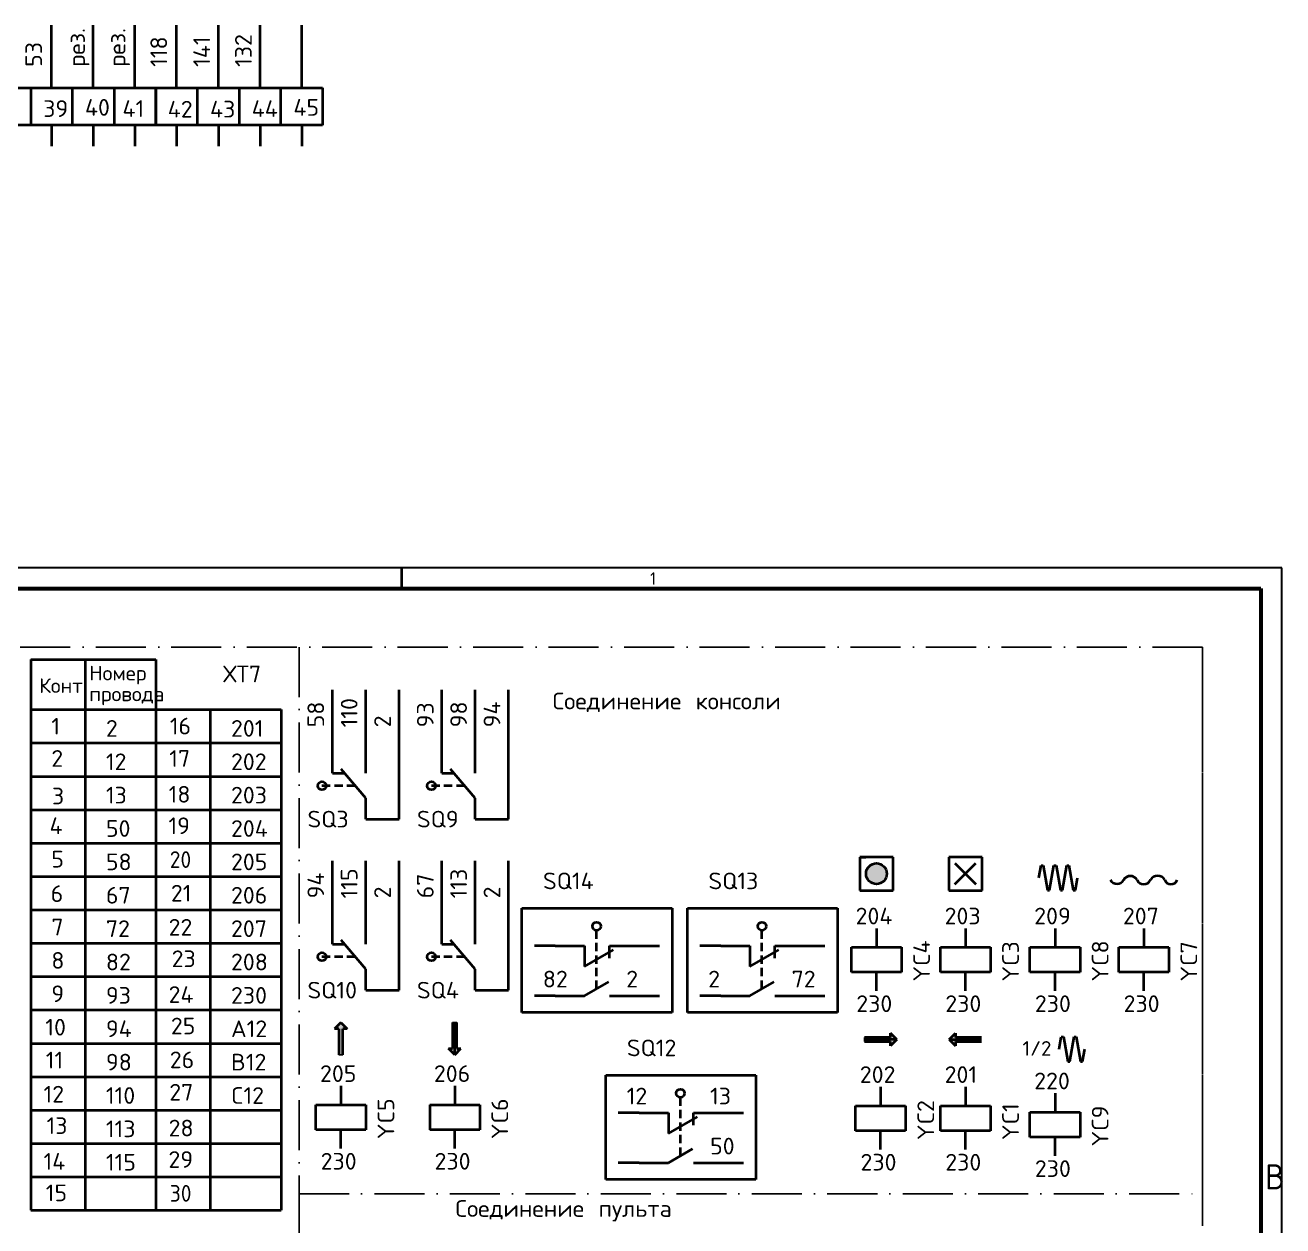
# Model space of a CAD drawing. Header units: inches. Extents: x 315 to 2853, y -243 to 836.
# Drawn here: x 1761.7 to 2063.3, y 432.2 to 720 of the extents above; entities that cross this region are included whole.
import ezdxf

# ---------------------------------------------------------------- set-up
doc = ezdxf.new("R2010")
doc.units = ezdxf.units.IN
doc.header["$MEASUREMENT"] = 0
doc.linetypes.add('ACAD_ISO10W100', pattern=[18, 12, -3, 0, -3])
doc.layers.get('0').update_dxf_attribs({"lineweight": 40})
for name, color, linetype, lineweight in [('СЛОЙ1', 3, 'Continuous', 30), ('Слой2', 4, 'ACAD_ISO10W100', 25), ('Слой3', 6, 'Continuous', 60)]:
    doc.layers.add(name, color=color, linetype=linetype, lineweight=lineweight)
doc.styles.get("Standard").update_dxf_attribs({"font": 'txt.shx', "height": 4})

# ---------------------------------------------------------------- blocks, each defined once
blk = doc.blocks.new('контакт размыкающ')
for p, q in [((0, 0), (7, 0)), ((7, 0), (7, -5)), ((13, 0), (20, 0)), ((13, -3), (13, 0)), ((7, -5), (13.98, -0.97))]:
    blk.add_line(p, q)
blk = doc.blocks.new('контакт замыкающ')
for p, q in [((7, 0), (12.8, 3.35)), ((0, 0), (7, 0)), ((13, 0), (20, 0))]:
    blk.add_line(p, q)

msp = doc.modelspace()

# ---------------------------------------------------------------- hatches: boundary and pattern name
h = msp.add_hatch(color=256)
edge = h.paths.add_edge_path()
edge.add_arc((1965.82, 516.61), 2.49, 0, 360)
for points in [[(1836.87, 473.21), (1837.87, 473.21), (1837.87, 479.46), (1838.87, 479.46), (1837.37, 480.96), (1835.87, 479.46), (1836.87, 479.46)], [(1865.18, 480.96), (1864.18, 480.96), (1864.18, 474.71), (1863.18, 474.71), (1864.68, 473.21), (1866.18, 474.71), (1865.18, 474.71)], [(1962.95, 477.36), (1962.95, 476.36), (1969.2, 476.36), (1969.2, 475.36), (1970.7, 476.86), (1969.2, 478.36), (1969.2, 477.36)], [(1991.03, 476.36), (1991.03, 477.36), (1984.78, 477.36), (1984.78, 478.36), (1983.28, 476.86), (1984.78, 475.36), (1984.78, 476.36)]]:
    msp.add_hatch(color=256).paths.add_polyline_path(points)

# ---------------------------------------------------------------- linework, layer by layer
for p, q in [((1768, 705), (1768, 720)), ((1778, 705), (1778, 720)), ((1788, 705), (1788, 720)), ((1798, 705), (1798, 720)), ((1808, 705), (1808, 720)), ((1818, 705), (1818, 720)), ((1828, 705), (1828, 720)), ((1693, 705), (1833, 705)), ((1763, 705), (1763, 696)), ((1773, 696), (1773, 705)), ((1783, 705), (1783, 696)), ((1793, 696), (1793, 705)), ((1793, 705), (1793, 696)), ((1803, 696), (1803, 705)), ((1813, 705), (1813, 696)), ((1823, 696), (1823, 705)), ((1833, 705), (1833, 696)), ((1833, 696), (1693, 696)), ((1768, 696), (1768, 691)), ((1778, 696), (1778, 691)), ((1788, 696), (1788, 691)), ((1788, 696), (1788, 691)), ((1798, 696), (1798, 691)), ((1798, 696), (1798, 691)), ((1808, 696), (1808, 691)), ((1818, 696), (1818, 691)), ((1828, 696), (1828, 691)), ((1851.98, 584.93), (1851.98, 589.93)), ((1763.03, 567.94), (1793.03, 567.94)), ((1763.03, 567.94), (1763.03, 435.94)), ((1776.03, 567.94), (1776.03, 435.94)), ((1793.03, 567.94), (1793.03, 475.94)), ((1835.37, 545.69), (1835.37, 560.69)), ((1843.37, 545.69), (1843.37, 560.69)), ((1851.37, 529.69), (1851.37, 560.69)), ((1861.62, 545.69), (1861.62, 560.69)), ((1869.62, 545.69), (1869.62, 560.69)), ((1877.62, 529.69), (1877.62, 560.69)), ((1763.03, 555.94), (1793.03, 555.94)), ((1793.03, 555.94), (1823.03, 555.94)), ((1793.03, 555.94), (1793.03, 515.94)), ((1806.03, 555.94), (1806.03, 515.94)), ((1823.03, 555.94), (1823.03, 515.94)), ((1763.03, 547.94), (1793.03, 547.94)), ((1793.03, 547.94), (1823.03, 547.94)), ((1835.37, 540.69), (1835.37, 545.69)), ((1843.37, 540.69), (1843.37, 545.69)), ((1861.62, 540.69), (1861.62, 545.69)), ((1869.62, 540.69), (1869.62, 545.69)), ((1763.03, 539.94), (1793.03, 539.94)), ((1793.03, 539.94), (1823.03, 539.94)), ((1835.37, 540.69), (1838.37, 540.69)), ((1843.37, 534.69), (1837.44, 541.69)), ((1861.62, 540.69), (1864.62, 540.69)), ((1869.62, 534.69), (1863.7, 541.69)), ((1834.85, 537.69), (1832.85, 537.69)), ((1837.85, 537.69), (1835.85, 537.69)), ((1840.85, 537.69), (1838.85, 537.69)), ((1861.11, 537.69), (1859.11, 537.69)), ((1864.11, 537.69), (1862.11, 537.69)), ((1867.11, 537.69), (1865.11, 537.69)), ((1843.37, 529.69), (1843.37, 534.69)), ((1869.62, 529.69), (1869.62, 534.69)), ((1763.03, 531.94), (1793.03, 531.94)), ((1793.03, 531.94), (1823.03, 531.94)), ((1843.37, 529.69), (1851.37, 529.69)), ((1869.62, 529.69), (1877.62, 529.69)), ((1763.03, 523.94), (1793.03, 523.94)), ((1793.03, 523.94), (1823.03, 523.94)), ((1835.37, 504.69), (1835.37, 519.69)), ((1843.37, 504.69), (1843.37, 519.69)), ((1851.37, 488.69), (1851.37, 519.69)), ((1861.62, 504.69), (1861.62, 519.69)), ((1869.62, 504.69), (1869.62, 519.69)), ((1877.62, 488.69), (1877.62, 519.69)), ((1969.82, 520.61), (1961.82, 520.61)), ((1961.82, 520.61), (1961.82, 512.61)), ((1961.82, 520.61), (1963.3, 520.61)), ((1969.82, 512.61), (1969.82, 520.61)), ((1991.17, 520.61), (1983.17, 520.61)), ((1983.17, 520.61), (1983.17, 512.61)), ((1984.65, 519.13), (1989.67, 514.11)), ((1984.65, 514.1), (1989.67, 519.11)), ((1991.17, 512.61), (1991.17, 520.61)), ((1763.03, 515.94), (1793.03, 515.94)), ((1793.03, 515.94), (1823.03, 515.94)), ((1793.03, 515.94), (1793.03, 435.94)), ((1806.03, 515.94), (1806.03, 435.94)), ((1823.03, 515.94), (1823.03, 435.94)), ((2004.79, 515.61), (2005.31, 518.57)), ((2005.31, 518.57), (2005.81, 518.57)), ((2005.81, 518.57), (2006.85, 512.66)), ((2007.35, 512.66), (2008.39, 518.57)), ((2008.39, 518.57), (2008.89, 518.57)), ((2008.89, 518.57), (2009.93, 512.66)), ((2010.43, 512.66), (2011.48, 518.57)), ((2011.48, 518.57), (2011.98, 518.57)), ((2011.98, 518.57), (2013.02, 512.66)), ((2013.52, 512.66), (2014.04, 515.61)), ((1961.82, 512.61), (1969.82, 512.61)), ((1983.17, 512.61), (1991.17, 512.61)), ((2006.85, 512.66), (2007.35, 512.66)), ((2009.93, 512.66), (2010.43, 512.66)), ((2013.02, 512.66), (2013.52, 512.66)), ((1763.03, 507.94), (1793.03, 507.94)), ((1793.03, 507.94), (1823.03, 507.94)), ((1880.81, 508.35), (1916.81, 508.35)), ((1880.81, 483.35), (1880.81, 508.35)), ((1916.81, 508.35), (1916.81, 483.35)), ((1920.47, 508.35), (1956.47, 508.35)), ((1920.47, 483.35), (1920.47, 508.35)), ((1956.47, 508.35), (1956.47, 483.35)), ((1835.37, 499.69), (1835.37, 504.69)), ((1843.37, 499.69), (1843.37, 504.69)), ((1861.62, 499.69), (1861.62, 504.69)), ((1869.62, 499.69), (1869.62, 504.69)), ((1843.37, 493.69), (1837.44, 500.69)), ((1869.62, 493.69), (1863.7, 500.69)), ((1898.71, 501.02), (1898.71, 503.02)), ((1938.37, 501.02), (1938.37, 503.02)), ((1965.82, 503.51), (1965.82, 499.01)), ((1987.16, 503.51), (1987.16, 499.01)), ((2008.64, 503.51), (2008.64, 499.01)), ((2029.92, 503.51), (2029.92, 499.01)), ((1763.03, 499.94), (1793.03, 499.94)), ((1793.03, 499.94), (1823.03, 499.94)), ((1835.37, 499.69), (1838.37, 499.69)), ((1861.62, 499.69), (1864.62, 499.69)), ((1888.81, 499.35), (1883.81, 499.35)), ((1898.71, 498.02), (1898.71, 500.02)), ((1908.81, 499.35), (1913.81, 499.35)), ((1928.47, 499.35), (1923.47, 499.35)), ((1938.37, 498.02), (1938.37, 500.02)), ((1948.47, 499.35), (1953.47, 499.35)), ((1959.82, 493.01), (1959.82, 499.01)), ((1959.82, 499.01), (1971.82, 499.01)), ((1971.82, 499.01), (1971.82, 493.01)), ((1981.16, 493.01), (1981.16, 499.01)), ((1981.16, 499.01), (1993.16, 499.01)), ((1993.16, 499.01), (1993.16, 493.01)), ((2002.64, 493.01), (2002.64, 499.01)), ((2002.64, 499.01), (2014.64, 499.01)), ((2014.64, 499.01), (2014.64, 493.01)), ((2023.92, 493.01), (2023.92, 499.01)), ((2023.92, 499.01), (2035.92, 499.01)), ((2035.92, 499.01), (2035.92, 493.01)), ((1834.85, 496.69), (1832.85, 496.69)), ((1837.85, 496.69), (1835.85, 496.69)), ((1840.85, 496.69), (1838.85, 496.69)), ((1861.11, 496.69), (1859.11, 496.69)), ((1864.11, 496.69), (1862.11, 496.69)), ((1867.11, 496.69), (1865.11, 496.69)), ((1898.71, 495.02), (1898.71, 497.02)), ((1938.37, 495.02), (1938.37, 497.02)), ((1763.03, 491.94), (1793.03, 491.94)), ((1793.03, 491.94), (1823.03, 491.94)), ((1843.37, 488.69), (1843.37, 493.69)), ((1869.62, 488.69), (1869.62, 493.69)), ((1898.71, 492.02), (1898.71, 494.02)), ((1938.37, 492.02), (1938.37, 494.02)), ((1971.82, 493.01), (1959.82, 493.01)), ((1965.82, 488.51), (1965.82, 493.01)), ((1993.16, 493.01), (1981.16, 493.01)), ((1987.16, 488.51), (1987.16, 493.01)), ((2014.64, 493.01), (2002.64, 493.01)), ((2008.64, 488.51), (2008.64, 493.01)), ((2035.92, 493.01), (2023.92, 493.01)), ((2029.92, 488.51), (2029.92, 493.01)), ((1843.37, 488.69), (1851.37, 488.69)), ((1869.62, 488.69), (1877.62, 488.69)), ((1898.71, 489.02), (1898.71, 491.02)), ((1938.37, 489.02), (1938.37, 491.02)), ((1888.81, 487.35), (1883.81, 487.35)), ((1908.81, 487.35), (1913.81, 487.35)), ((1928.47, 487.35), (1923.47, 487.35)), ((1948.47, 487.35), (1953.47, 487.35)), ((1763.03, 483.94), (1793.03, 483.94)), ((1793.03, 483.94), (1823.03, 483.94)), ((1916.81, 483.35), (1880.81, 483.35)), ((1956.47, 483.35), (1920.47, 483.35)), ((1837.37, 480.96), (1835.87, 479.46)), ((1837.37, 480.96), (1838.87, 479.46)), ((1864.18, 480.96), (1864.18, 474.71)), ((1864.68, 473.21), (1864.68, 480.96)), ((1865.18, 474.71), (1865.18, 480.96)), ((1836.87, 479.46), (1835.87, 479.46)), ((1836.87, 479.46), (1836.87, 473.21)), ((1837.87, 473.21), (1837.87, 479.46)), ((1838.87, 479.46), (1837.87, 479.46)), ((1969.2, 477.36), (1962.95, 477.36)), ((1970.7, 476.86), (1962.95, 476.86)), ((1969.2, 477.36), (1969.2, 478.36)), ((1970.7, 476.86), (1969.2, 478.36)), ((1970.7, 476.86), (1969.2, 475.36)), ((1983.28, 476.86), (1984.78, 478.36)), ((1983.28, 476.86), (1984.78, 475.36)), ((1983.28, 476.86), (1991.03, 476.86)), ((1984.78, 478.36), (1984.78, 477.36)), ((1991.03, 477.36), (1984.78, 477.36)), ((2009.62, 474.56), (2010.14, 477.51)), ((2010.14, 477.51), (2010.64, 477.51)), ((2010.64, 477.51), (2011.68, 471.6)), ((2012.18, 471.6), (2013.23, 477.51)), ((2013.23, 477.51), (2013.73, 477.51)), ((2013.73, 477.51), (2014.77, 471.6)), ((1763.03, 475.94), (1793.03, 475.94)), ((1793.03, 475.94), (1823.03, 475.94)), ((1863.18, 474.71), (1864.18, 474.71)), ((1864.68, 473.21), (1863.18, 474.71)), ((1864.68, 473.21), (1866.18, 474.71)), ((1865.18, 474.71), (1866.18, 474.71)), ((1962.95, 476.36), (1969.2, 476.36)), ((1969.2, 475.36), (1969.2, 476.36)), ((1984.78, 476.36), (1991.03, 476.36)), ((1984.78, 476.36), (1984.78, 475.36)), ((2015.27, 471.6), (2015.79, 474.56)), ((2011.68, 471.6), (2012.18, 471.6)), ((2014.77, 471.6), (2015.27, 471.6)), ((1763.03, 467.94), (1793.03, 467.94)), ((1793.03, 467.94), (1823.03, 467.94)), ((1900.92, 468.31), (1936.92, 468.31)), ((1900.92, 443.31), (1900.92, 468.31)), ((1936.92, 468.31), (1936.92, 443.31)), ((1837.37, 465.73), (1837.37, 461.23)), ((1864.68, 465.73), (1864.68, 461.23)), ((1966.82, 465.5), (1966.82, 461)), ((1987.16, 465.5), (1987.16, 461)), ((1918.82, 460.99), (1918.82, 462.99)), ((2008.64, 463.97), (2008.64, 459.47)), ((1763.03, 459.94), (1793.03, 459.94)), ((1793.03, 459.94), (1823.03, 459.94)), ((1831.37, 455.23), (1831.37, 461.23)), ((1831.37, 461.23), (1843.37, 461.23)), ((1843.37, 461.23), (1843.37, 455.23)), ((1858.68, 461.23), (1870.68, 461.23)), ((1858.68, 461.23), (1858.68, 455.23)), ((1870.68, 461.23), (1870.68, 455.23)), ((1908.92, 459.31), (1903.92, 459.31)), ((1918.82, 457.99), (1918.82, 459.99)), ((1928.92, 459.31), (1933.92, 459.31)), ((1960.82, 455), (1960.82, 461)), ((1960.82, 461), (1972.82, 461)), ((1972.82, 461), (1972.82, 455)), ((1981.16, 455), (1981.16, 461)), ((1981.16, 461), (1993.16, 461)), ((1993.16, 461), (1993.16, 455)), ((2002.64, 453.47), (2002.64, 459.47)), ((2002.64, 459.47), (2014.64, 459.47)), ((2014.64, 459.47), (2014.64, 453.47)), ((1918.82, 454.99), (1918.82, 456.99)), ((1843.37, 455.23), (1831.37, 455.23)), ((1837.37, 450.73), (1837.37, 455.23)), ((1870.68, 455.23), (1858.68, 455.23)), ((1864.68, 450.73), (1864.68, 455.23)), ((1918.82, 451.99), (1918.82, 453.99)), ((1972.82, 455), (1960.82, 455)), ((1966.82, 450.5), (1966.82, 455)), ((1993.16, 455), (1981.16, 455)), ((1987.16, 450.5), (1987.16, 455)), ((2014.64, 453.47), (2002.64, 453.47)), ((2008.64, 448.97), (2008.64, 453.47)), ((1763.03, 451.94), (1793.03, 451.94)), ((1793.03, 451.94), (1823.03, 451.94)), ((1918.82, 448.99), (1918.82, 450.99)), ((1908.92, 447.31), (1903.92, 447.31)), ((1928.92, 447.31), (1933.92, 447.31)), ((1763.03, 443.94), (1793.03, 443.94)), ((1793.03, 443.94), (1823.03, 443.94)), ((1936.92, 443.31), (1900.92, 443.31)), ((1763.03, 435.94), (1793.03, 435.94)), ((1793.03, 435.94), (1823.03, 435.94))]:
    msp.add_line(p, q)
for centre, radius in [((1832.85, 537.69), 1), ((1859.11, 537.69), 1), ((1965.82, 516.61), 2.49), ((1898.71, 504.02), 1), ((1938.37, 504.02), 1), ((1832.85, 496.69), 1), ((1859.11, 496.69), 1), ((1918.82, 463.99), 1)]:
    msp.add_circle(centre, radius)
for centre, radius, start, end in [((2026.72, 514.2), 1.85, 30, 150), ((2033.24, 514.13), 1.99, 30, 150), ((2023.52, 516.04), 1.85, 210, 330), ((2029.92, 515.86), 1.76, 204.8843, 335.1157), ((2036.44, 515.65), 1.57, 199.5709, 340.4292)]:
    msp.add_arc(centre, radius, start, end)
at = {"layer": 'СЛОЙ1'}
for p, q in [((2063, 589.95), (1222, 589.95)), ((2063, -4.05), (2063, 589.95))]:
    msp.add_line(p, q, dxfattribs=at)
at = {"layer": 'Слой2'}
for p, q in [((2044, 570.94), (1328, 570.94)), ((2044, 570.94), (1766.82, 570.94)), ((1827.34, 570.94), (1827.34, 439.85)), ((2044, 570.94), (2044, 81)), ((2044, 438.22), (2044, 570.94)), ((1827.34, 439.85), (2044, 439.85)), ((1827.34, 439.85), (2044, 439.85)), ((1827.41, 439.85), (1827.41, 237.5))]:
    msp.add_line(p, q, dxfattribs=at)
at = {"layer": 'Слой2', "color": 0}
for p, q in [((1865.18, 480.96), (1864.18, 480.96)), ((1962.95, 477.36), (1962.95, 476.36)), ((1836.87, 473.21), (1837.87, 473.21))]:
    msp.add_line(p, q, dxfattribs=at)
at = {"layer": 'Слой3'}
for p, q in [((1242, 584.95), (2058, 584.95)), ((2058, 584.95), (2058, 0.95))]:
    msp.add_line(p, q, dxfattribs=at)

# ---------------------------------------------------------------- block references
for name, p in [('контакт размыкающ', (1888.81, 499.35)), ('контакт размыкающ', (1928.47, 499.35)), ('контакт замыкающ', (1888.81, 487.35)), ('контакт замыкающ', (1928.47, 487.35)), ('контакт размыкающ', (1908.92, 459.31)), ('контакт замыкающ', (1908.92, 447.31))]:
    msp.add_blockref(name, p)

# ---------------------------------------------------------------- texts
for s, p in [('рез.', (1776, 710)), ('рез.', (1785.71, 710)), ('53', (1765.71, 710)), ('118', (1795.71, 710)), ('141', (1806, 710)), ('132', (1816, 710)), ('110', (1841.37, 551.69)), ('58', (1833.37, 551.69)), ('93', (1859.62, 551.69)), ('98', (1867.62, 551.69)), ('94', (1875.62, 551.69)), ('2', (1849.37, 551.69)), ('94', (1833.37, 510.69)), ('115', (1841.37, 510.69)), ('67', (1859.62, 510.69)), ('113', (1867.62, 510.69)), ('2', (1849.37, 510.69)), ('2', (1875.62, 510.69)), ('YC4', (1978.64, 490.75)), ('YC3', (1999.98, 490.75)), ('YC8', (2021.47, 490.75)), ('YC7', (2042.74, 490.75)), ('YC5', (1850.19, 452.98)), ('YC6', (1877.5, 452.98)), ('YC2', (1979.65, 452.75)), ('YC1', (1999.98, 452.75)), ('YC9', (2021.47, 451.22))]:
    msp.add_text(s, height=4, rotation=90).set_placement(p)
for s, height, p in [('39', 4, (1766, 698)), ('40', 4, (1776, 698.29)), ('41', 4, (1785, 698.01)), ('42', 4, (1795.86, 697.86)), ('43', 4, (1806, 697.87)), ('44', 4, (1816, 698)), ('45', 4, (1826, 698.29)), ('Номер', 3.5, (1777.03, 562.94)), ('ХТ7', 4, (1809.16, 562.49)), ('Конт.', 3.5, (1765.03, 559.94)), ('провода', 3.5, (1777.03, 557.94)), ('1', 4, (1767.94, 549.95)), ('2', 4, (1781.03, 549.44)), ('16', 4, (1796.35, 549.99)), ('201', 4, (1811.03, 549.44)), ('2', 4, (1767.94, 542.24)), ('17', 4, (1796.23, 542.22)), ('12', 4, (1781.03, 541.44)), ('202', 4, (1811.03, 541.44)), ('3', 4, (1768.09, 533.23)), ('13', 4, (1781.03, 533.44)), ('18', 4, (1796.07, 533.64)), ('203', 4, (1811.03, 533.44)), ('SQ3', 4, (1829.37, 527.69)), ('SQ9', 4, (1855.62, 527.69)), ('4', 4, (1767.51, 526.1)), ('50', 4, (1781.03, 525.44)), ('19', 4, (1796.03, 526.1)), ('204', 4, (1811.03, 525.44)), ('5', 4, (1767.94, 518.09)), ('58', 4, (1781.03, 517.44)), ('205', 4, (1811.03, 517.44)), ('SQ14', 4, (1885.86, 512.88)), ('SQ13', 4, (1925.53, 512.88)), ('6', 4, (1767.79, 509.82)), ('67', 4, (1781.03, 509.44)), ('21', 4, (1796.61, 509.93)), ('206', 4, (1811.03, 509.44)), ('204', 4, (1960.82, 504.46)), ('203', 4, (1982.17, 504.46)), ('209', 4, (2003.65, 504.46)), ('207', 4, (2024.93, 504.46)), ('7', 4, (1767.94, 501.82)), ('72', 4, (1781.03, 501.44)), ('22', 4, (1796.07, 501.76)), ('207', 4, (1811.03, 501.44)), ('8', 4, (1767.94, 493.82)), ('23', 4, (1796.8, 494.22)), ('82', 4, (1781.03, 493.44)), ('208', 4, (1811.03, 493.44)), ('82', 4, (1885.81, 489.35)), ('2', 4, (1905.81, 489.35)), ('2', 4, (1925.47, 489.35)), ('72', 4, (1945.47, 489.35)), ('9', 4, (1767.94, 485.82)), ('93', 4, (1781.03, 485.44)), ('24', 4, (1796.07, 485.64)), ('230', 4, (1811.03, 485.44)), ('SQ10', 4, (1829.37, 486.69)), ('SQ4', 4, (1855.62, 486.69)), ('230', 4, (1960.98, 483.45)), ('230', 4, (1982.33, 483.45)), ('230', 4, (2003.81, 483.45)), ('230', 4, (2025.09, 483.45)), ('10', 4, (1766.51, 477.82)), ('94', 4, (1781.03, 477.44)), ('25', 4, (1796.61, 478.1)), ('A12', 4, (1811.03, 477.44)), ('SQ12', 4, (1905.97, 472.85)), ('11', 4, (1766.61, 469.93)), ('26', 4, (1796.35, 469.99)), ('98', 4, (1781.03, 469.44)), ('B12', 4, (1811.03, 469.44)), ('205', 4, (1832.38, 466.69)), ('206', 4, (1859.69, 466.69)), ('202', 4, (1961.83, 466.46)), ('201', 4, (1982.17, 466.46)), ('220', 4, (2003.65, 464.93)), ('12', 4, (1766.07, 461.76)), ('110', 4, (1781.03, 461.44)), ('27', 4, (1796.23, 462.22)), ('C12', 4, (1811.03, 461.44)), ('12', 4, (1905.92, 461.31)), ('13', 4, (1925.92, 461.31)), ('13', 4, (1766.8, 454.22)), ('113', 4, (1781.03, 453.44)), ('28', 4, (1796.07, 453.64)), ('50', 4, (1925.92, 449.31)), ('14', 4, (1766.07, 445.64)), ('115', 4, (1781.03, 445.44)), ('29', 4, (1796.03, 446.1)), ('230', 4, (1832.53, 445.68)), ('230', 4, (1859.85, 445.68)), ('230', 4, (1961.99, 445.45)), ('230', 4, (1982.33, 445.45)), ('230', 4, (2003.81, 443.92)), ('15', 4, (1766.61, 438.1))]:
    msp.add_text(s, height=height).set_placement(p)
at = {"width": 0.9}
for s, height, p in [('1', 3, (1911.54, 585.86)), ('20', 4, (1796.35, 517.99)), ('В', 6, (2059, 440.95)), ('30', 4, (1796.35, 437.99))]:
    msp.add_text(s, height=height, dxfattribs=at).set_placement(p)
at = {"insert": (2000.84, 476.48), "char_height": 3.5, "width": 6.5642, "attachment_point": 1}
msp.add_mtext('1/2', dxfattribs=at)
at = {"layer": 'Слой2'}
for s, p in [('Соединение консоли', (1888.16, 556)), ('Соединение пульта', (1864.85, 434.35))]:
    msp.add_text(s, height=4, dxfattribs=at).set_placement(p)

doc.saveas('drawing.dxf')
